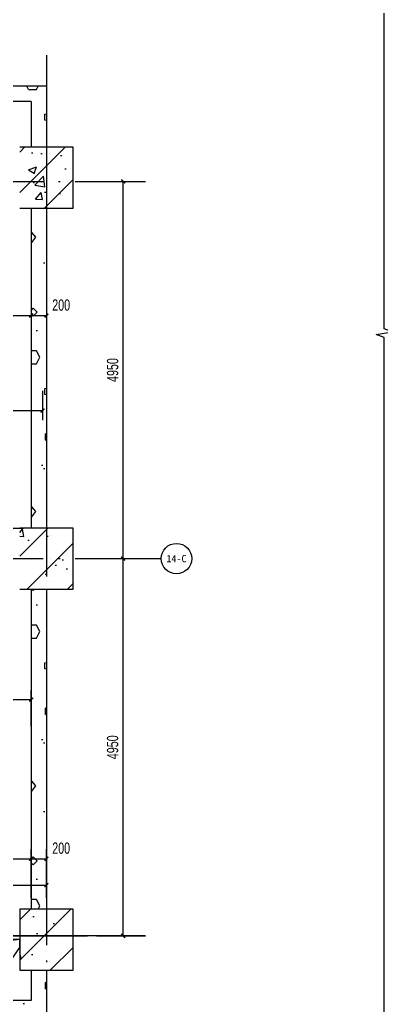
# Model space of a CAD drawing. Extents: x -26219 to 315419, y -160410 to -120810.
# Drawn here: x 101364 to 106110, y -153785 to -140852 of the extents above; entities that cross this region are included whole.
import ezdxf
from ezdxf.enums import TextEntityAlignment as Align
from ezdxf.xclip import XClip

# ---------------------------------------------------------------- set-up
doc = ezdxf.new("R2010")
doc.units = 0
doc.header["$LTSCALE"] = 1000
doc.header["$MEASUREMENT"] = 0
doc.header["$XCLIPFRAME"] = 0
doc.linetypes.add('104-14# 核心筒$2$DOTE', pattern=[2.42, 2, -0.2, 0.02, -0.2])
for name, color, linetype in [('01-标注_尺寸', 124, 'Continuous'), ('01-标注_符号', 200, 'Continuous'), ('01-标注_轴线坐标', 132, 'Continuous'), ('02-TEXT_轴号', 7, 'Continuous'), ('104-14# 核心筒$0$A-E_电梯', 171, 'Continuous'), ('104-14# 核心筒$0$A_STR-砌块墙', 121, 'Continuous'), ('104-14# 核心筒$0$DUCT-新风管立管', 3, 'Continuous'), ('104-14# 核心筒$2$05-填充_天正', 26, 'Continuous'), ('104-14# 核心筒$2$A_AXIS-轴线', 36, '104-14# 核心筒$2$DOTE'), ('104-14# 核心筒$2$A_STR-砼柱', 51, 'Continuous'), ('A_AXIS-轴线', 36, 'Continuous')]:
    doc.layers.add(name, color=color, linetype=linetype)
doc.styles.add('_TCH_AXIS', font='STXIHEI_0.TTF', dxfattribs={"width": 0.75, "height": 750})
doc.styles.add('_TCH_DIM_T3', font='ros.shx', dxfattribs={"width": 0.705882, "bigfont": 'jd.shx'})
doc.dimstyles.new('_TCH_ARCH&&50', dxfattribs={"dimtxt": 148.75, "dimasz": 50, "dimexe": 125, "dimexo": 150, "dimgap": 63.125, "dimtad": 1, "dimdec": 0, "dimzin": 0, "dimdsep": 46, "dimtxsty": '_TCH_DIM_T3', "dimblk": 'ARCHTICK', "dimcen": 0.09, "dimclrt": 7, "dimazin": 2, "dimtfac": 1, "dimtdec": 0, "dimtix": 1, "dimtmove": 2, "dimatfit": 3, "dimfxl": 0, "dimtolj": 1, "dimtzin": 0, "dimarcsym": 0})
pattern_1 = [(0, (531, -549), (900, 1800), [0, -1800]), (0, (-522, -792), (900, 1800), [0, -1800]), (0, (63, -810), (900, 1800), [0, -1800]), (0, (702, -279), (900, 1800), [0, -1800]), (0, (-45, -900), (900, 1800), [0, -1800]), (0, (882, 855), (900, 1800), [0, -1800]), (0, (333, 711), (900, 1800), [0, -1800]), (0, (621, 486), (900, 1800), [0, -1800]), (0, (-846, 450), (900, 1800), [0, -1800]), (0, (36, 369), (900, 1800), [0, -1800]), (0, (-306, -90), (900, 1800), [0, -1800]), (0, (-288, -765), (900, 1800), [0, -1800]), (0, (387, -837), (900, 1800), [0, -1800]), (0, (882, -45), (900, 1800), [0, -1800]), (0, (-801, -324), (900, 1800), [0, -1800]), (0, (-648, -18), (900, 1800), [0, -1800]), (0, (54, -144), (900, 1800), [0, -1800]), (0, (-198, -405), (900, 1800), [0, -1800]), (0, (-342, 189), (900, 1800), [0, -1800]), (0, (-117, 864), (900, 1800), [0, -1800]), (0, (-729, -702), (900, 1800), [0, -1800]), (0, (261, 495), (900, 1800), [0, -1800]), (0, (-576, 522), (900, 1800), [0, -1800]), (0, (-720, 756), (900, 1800), [0, -1800]), (130.601294, (771.43, 291.43), (-4499.99995, 5400.000024), [79.025, -33111.333]), (18.43495, (642.86, 325.71), (4500, 1800), [81.316, -11302.884]), (90, (642.9, 248.6), (900, 1800), [77.143, -3522.857]), (161.56505, (720, 222.86), (-4500.00002, 1799.99987), [81.316, -11302.884]), (53.1301, (720, 222.86), (900, 1800), [85.714, -8914.285]), (135, (788.6, -694.3), (-900.0001, 1799.9999), [72.731, -5018.438]), (45, (685.7, -694.3), (900, 1800), [72.731, -5018.438]), (135, (737.14, -745.7), (-900.0001, 1799.9999), [72.731, -5018.438]), (45, (737.14, -745.7), (900, 1800), [72.731, -5018.438]), (116.56505, (-77.1, 514.3), (-0.0002, 3600), [95.831, -1916.63]), (180, (-120, 600), (-900, 1800), [102.857, -1697.143]), (63.43495, (-265.7, 514.3), (8e-06, 3600), [95.831, -1916.63]), (116.56505, (-222.9, 428.6), (-0.0002, 3600), [95.831, -1916.63]), (0, (-222.9, 428.6), (900, 1800), [102.857, -1697.143]), (63.43495, (-120, 428.6), (8e-06, 3600), [95.831, -1916.63]), (107.102728, (600, -94.286), (-2699.999897, 9000.000015), [116.584, -48848.707]), (143.972626, (565.71, 17.14), (-17099.99978, 12599.999986), [116.584, -24366.06]), (180, (471.4, 85.7), (-900, 1800), [111.429, -1688.571]), (36.027373, (265.71, 17.14), (17099.99987, 12599.999864), [116.584, -24366.06]), (71.56505, (231.43, -85.7), (2700, 9000), [108.421, -11275.778]), (107.102728, (265.714, -197.14), (-2699.999897, 9000.000015), [116.584, -48848.707]), (143.972626, (360, -265.71), (-17099.99978, 12599.999986), [116.584, -24366.06]), (0, (360, -265.7), (900, 1800), [111.429, -1688.571]), (36.027373, (471.43, -265.71), (17099.99987, 12599.999864), [116.584, -24366.06]), (71.56505, (565.71, -197.14), (2700, 9000), [108.421, -11275.778]), (150.25512, (617.14, 745.71), (-2700, 1799.99998), [69.105, -14442.959]), (90, (557.1, 711.4), (900, 1800), [68.571, -3531.428]), (29.74488, (557.14, 711.43), (2700, 1800), [69.105, -14442.959]), (116.56505, (197.1, -531.4), (-0.0002, 3600), [95.831, -1916.63]), (168.69007, (154.29, -445.71), (-8100, 1799.99995), [87.412, -18269.056]), (41.185925, (0, -488.57), (22499.999864, 19799.999827), [91.116, -38177.406]), (90, (0, -574.3), (900, 1800), [85.714, -3514.285]), (138.814074, (68.57, -634.286), (-22499.9996, 19800.000126), [91.116, -38177.406]), (16.699244, (68.57, -634.286), (29699.999777, 8999.999906), [89.488, -37495.613]), (60.945396, (154.29, -608.57), (899.999998, 1799.999984), [88.248, -36976.018]), (109.983106, (-557.14, 222.86), (-4500.000017, 12599.999967), [100.326, -42036.592]), (155.556045, (-591.43, 317.14), (-11700.000045, 5399.999888), [103.569, -43395.394]), (24.443955, (-780, 317.14), (11700.000006, 5399.999974), [103.569, -43395.394]), (70.016893, (-814.286, 222.86), (4500.000014, 12599.99997), [100.326, -42036.592]), (109.983106, (-780, 128.57), (-4500.000017, 12599.999967), [100.326, -42036.592]), (160.01689, (-685.71, 94.29), (-4500, 1799.99992), [100.326, -20968.132]), (19.98311, (-685.71, 94.29), (4499.99998, 1800), [100.326, -20968.132]), (70.016893, (-591.43, 128.57), (4500.000014, 12599.99997), [100.326, -42036.592]), (122.00538, (111.43, 60), (-900.00012, 1799.99991), [80.863, -16900.302]), (18.43495, (-8.57, 102.86), (4500, 1800), [81.316, -11302.884]), (90, (-8.6, 25.7), (900, 1800), [77.143, -3522.857]), (161.56505, (68.57, 0), (-4500.00002, 1799.99987), [81.316, -11302.884]), (54.46232, (68.57, 0), (6299.99999, 8999.999987), [73.734, -30894.635]), (116.56505, (-411.4, -377.1), (-0.0002, 3600), [95.831, -1916.63]), (180, (-454.3, -291.4), (-900, 1800), [94.286, -1705.714]), (59.03624, (-600, -377.14), (900, 1799.99999), [99.959, -20891.466]), (120.963756, (-548.57, -462.86), (-900.00012, 1799.99992), [99.959, -20891.466]), (0, (-548.6, -462.9), (900, 1800), [94.286, -1705.714]), (63.43495, (-454.3, -462.9), (8e-06, 3600), [95.831, -1916.63])]
pattern_2 = [(45, (0, 0), (-265.16504, 265.16504), []), (50, (0, 0), (1075.8903, -94.1282), [112.5, -1237.5]), (355, (0, 0), (-208.127, 1128.288), [90, -990]), (100.4514, (89.7, -7.8), (867.764, 1034.1593), [95.6103, -1051.713]), (46.1842, (0, 300), (1600.8616, -248.2785), [168.75, -1856.25]), (96.6356, (133.4, 279.3), (1401.994, 1461.177), [143.415, -1577.57]), (351.1842, (0, 300), (1401.993, 1461.178), [135, -1485]), (21, (150, 225), (895.3606, -603.9283), [112.5, -1237.5]), (326, (150, 225), (364.973, 1087.725), [90, -990]), (71.4514, (224.6, 174.7), (1260.334, 483.7957), [95.6103, -1051.713]), (37.5, (0, 0), (18.2398, 499.3408), [0, -978, 0, -1005, 0, -993.75]), (7.5, (0, 0), (394.6043, 591.6176), [0, -573, 0, -955.5, 0, -378.75]), (327.5, (-334.5, 0), (800.73365, -33.8323), [0, -375, 0, -1170, 0, -1552.5]), (317.5, (-484.5, 0), (874.7793, 150.1575), [0, -487.5, 0, -777, 0, -1102.5])]

# ---------------------------------------------------------------- blocks, each defined once
blk = doc.blocks.new('104-14# 核心筒')
at = {"layer": '104-14# 核心筒$2$05-填充_天正'}
h = blk.add_hatch(dxfattribs=at)
h.set_pattern_fill('加气混凝土', color=256, scale=150, style=0)
h.set_pattern_definition(pattern_1)
h.paths.add_polyline_path([(115700, 200900), (115900, 201100), (113650, 201100), (113850, 200900)])
h = blk.add_hatch(dxfattribs=at)
h.set_pattern_fill('加气混凝土', color=256, scale=150, style=0)
h.set_pattern_definition(pattern_1)
h.paths.add_polyline_path([(115700, 200300), (115900, 200300), (115900, 201100), (115700, 200900)])
h = blk.add_hatch(dxfattribs=at)
h.set_pattern_fill('钢筋混凝土', color=256, scale=150, style=0)
h.set_pattern_definition(pattern_2)
h.paths.add_polyline_path([(115550, 199500), (116250, 199500), (116250, 200300), (115550, 200300)])
h = blk.add_hatch(dxfattribs=at)
h.set_pattern_fill('加气混凝土', color=256, scale=150, style=0)
h.set_pattern_definition(pattern_1)
h.paths.add_polyline_path([(115700, 195300), (115900, 195300), (115900, 199500), (115700, 199500)])
h = blk.add_hatch(dxfattribs=at)
h.set_pattern_fill('钢筋混凝土', color=256, scale=150, style=0)
h.set_pattern_definition(pattern_2)
h.paths.add_polyline_path([(115550, 194500), (116250, 194500), (116250, 195300), (115550, 195300)])
h = blk.add_hatch(dxfattribs=at)
h.set_pattern_fill('加气混凝土', color=256, scale=150, style=0)
h.set_pattern_definition(pattern_1)
h.paths.add_polyline_path([(115700, 190300), (115900, 190300), (115900, 194500), (115700, 194500)])
h = blk.add_hatch(dxfattribs=at)
h.set_pattern_fill('加气混凝土', color=256, scale=150, style=0)
h.set_pattern_definition(pattern_1)
h.paths.add_polyline_path([(113930, 190300), (113930, 190100), (115550, 190100), (115550, 190300)])
h = blk.add_hatch(dxfattribs=at)
h.set_pattern_fill('钢筋混凝土', color=256, scale=150, style=0)
h.set_pattern_definition(pattern_2)
h.paths.add_polyline_path([(115550, 189500), (116250, 189500), (116250, 190300), (115550, 190300)])
h = blk.add_hatch(dxfattribs=at)
h.set_pattern_fill('加气混凝土', color=256, scale=150, style=0)
h.set_pattern_definition(pattern_1)
h.paths.add_polyline_path([(115900, 189500), (115700, 189500), (115700, 189100), (115900, 188900)])
h = blk.add_hatch(dxfattribs=at)
h.set_pattern_fill('加气混凝土', color=256, scale=150, style=0)
h.set_pattern_definition(pattern_1)
h.paths.add_polyline_path([(115900, 188900), (115700, 189100), (113000, 189100), (112800, 188900)])
at = {"layer": '104-14# 核心筒$0$A-E_电梯'}
blk.add_line((107700, 195300), (115600, 195300), dxfattribs=at)
at = {"layer": '104-14# 核心筒$0$A_STR-砌块墙'}
for p, q in [((115900, 201100), (113650, 201100)), ((115900, 201100), (115900, 200300)), ((115700, 200900), (113850, 200900)), ((115700, 200900), (115700, 200300)), ((115700, 199500), (115700, 195300)), ((115900, 199500), (115900, 195300)), ((115950, 195200), (115950, 195200)), ((115950, 194900), (115950, 194900)), ((115950, 194600), (115950, 194600)), ((115700, 194500), (115700, 190300)), ((115900, 194500), (115900, 190300)), ((115600, 190200), (115600, 190200)), ((115700, 190200), (115700, 190200)), ((115800, 190200), (115800, 190200)), ((115700, 189500), (115700, 189100)), ((115900, 189500), (115900, 188900)), ((115700, 189100), (113000, 189100))]:
    blk.add_line(p, q, dxfattribs=at)
at = {"layer": '104-14# 核心筒$0$DUCT-新风管立管'}
blk.add_lwpolyline([(115550, 189900), (113000, 189900), (113000, 189100), (115068, 189100), (115550, 189795.9), (115550, 189900), (113298.3, 189645), (113000, 189100)], dxfattribs=at)
at = {"layer": '104-14# 核心筒$2$A_AXIS-轴线'}
for p, q in [((115900, 228733.6), (115900, 169654.9)), ((104400, 199850), (120259.9, 199850)), ((-9370.1, 194900), (120259.9, 194900)), ((109600, 189950), (120259.9, 189950)), ((115900, 54018.4), (115900, -8545.1))]:
    blk.add_line(p, q, dxfattribs=at)
at = {"layer": '104-14# 核心筒$2$A_STR-砼柱'}
for p, q in [((116250, 200300), (115550, 200300)), ((116250, 199500), (116250, 200300)), ((115550, 199500), (116250, 199500)), ((116250, 195300), (115550, 195300)), ((116250, 194500), (116250, 195300)), ((115550, 194500), (116250, 194500)), ((116250, 190300), (115550, 190300)), ((115550, 190300), (115550, 189500)), ((116250, 189500), (116250, 190300)), ((115550, 189500), (116250, 189500))]:
    blk.add_line(p, q, dxfattribs=at)
blk = doc.blocks.new('_ArchTick')
at = {"color": 0, "linetype": 'ByBlock', "const_width": 0.4}
blk.add_lwpolyline([(-0.5, -0.5), (0.5, 0.5)], dxfattribs=at)
blk = doc.blocks.new('*D294')
at = {"layer": '01-标注_尺寸', "color": 0, "lineweight": -2, "transparency": 16777216}
for p, q in [((101514, -152374), (101514, -151737)), ((101714, -152374), (101714, -151737)), ((101514, -151862), (101714, -151862))]:
    blk.add_line(p, q, dxfattribs=at)
at = {"layer": 'Defpoints', "color": 0, "transparency": 16777216}
for p in [(101714, -151862), (101514, -152524), (101714, -152524)]:
    blk.add_point(p, dxfattribs=at)
at = {"layer": '01-标注_尺寸', "color": 0, "lineweight": -2, "transparency": 16777216, "xscale": 50, "yscale": 50, "zscale": 50, "rotation": 180}
blk.add_blockref('_ArchTick', (101514, -151862), dxfattribs=at)
at = {"layer": '01-标注_尺寸', "color": 0, "lineweight": -2, "transparency": 16777216, "xscale": 50, "yscale": 50, "zscale": 50}
blk.add_blockref('_ArchTick', (101714, -151862), dxfattribs=at)
at = {"layer": '01-标注_尺寸', "color": 7, "transparency": 16777216, "insert": (101908, -151724), "char_height": 148.8, "attachment_point": 5, "style": '_TCH_DIM_T3'}
blk.add_mtext('\\A1;200', dxfattribs=at)
blk = doc.blocks.new('*D295')
at = {"layer": '01-标注_尺寸', "color": 0, "lineweight": -2, "transparency": 16777216}
for p, q in [((99414, -152374), (99414, -151737)), ((101514, -152374), (101514, -151737)), ((99414, -151862), (101514, -151862))]:
    blk.add_line(p, q, dxfattribs=at)
at = {"layer": 'Defpoints', "color": 0, "transparency": 16777216}
for p in [(101514, -151862), (99414, -152524), (101514, -152524)]:
    blk.add_point(p, dxfattribs=at)
at = {"layer": '01-标注_尺寸', "color": 0, "lineweight": -2, "transparency": 16777216, "xscale": 50, "yscale": 50, "zscale": 50, "rotation": 180}
blk.add_blockref('_ArchTick', (99414, -151862), dxfattribs=at)
at = {"layer": '01-标注_尺寸', "color": 0, "lineweight": -2, "transparency": 16777216, "xscale": 50, "yscale": 50, "zscale": 50}
blk.add_blockref('_ArchTick', (101514, -151862), dxfattribs=at)
at = {"layer": '01-标注_尺寸', "color": 7, "transparency": 16777216, "insert": (100464, -151724), "char_height": 148.8, "attachment_point": 5, "style": '_TCH_DIM_T3'}
blk.add_mtext('\\A1;2100', dxfattribs=at)
blk = doc.blocks.new('*D299')
at = {"layer": '01-标注_尺寸', "color": 0, "lineweight": -2, "transparency": 16777216}
for p, q in [((99414, -150124), (99414, -149649)), ((101514, -150124), (101514, -149649)), ((99414, -149774), (101514, -149774))]:
    blk.add_line(p, q, dxfattribs=at)
at = {"layer": 'Defpoints', "color": 0, "transparency": 16777216}
for p in [(101514, -149774), (99414, -150274), (101514, -150274)]:
    blk.add_point(p, dxfattribs=at)
at = {"layer": '01-标注_尺寸', "color": 0, "lineweight": -2, "transparency": 16777216, "xscale": 50, "yscale": 50, "zscale": 50, "rotation": 180}
blk.add_blockref('_ArchTick', (99414, -149774), dxfattribs=at)
at = {"layer": '01-标注_尺寸', "color": 0, "lineweight": -2, "transparency": 16777216, "xscale": 50, "yscale": 50, "zscale": 50}
blk.add_blockref('_ArchTick', (101514, -149774), dxfattribs=at)
at = {"layer": '01-标注_尺寸', "color": 7, "transparency": 16777216, "insert": (100464, -149637), "char_height": 148.8, "attachment_point": 5, "style": '_TCH_DIM_T3'}
blk.add_mtext('\\A1;2100', dxfattribs=at)
blk = doc.blocks.new('*D501')
at = {"layer": '01-标注_尺寸', "color": 0, "lineweight": -2, "transparency": 16777216}
for p, q in [((99414, -145724), (99414, -146107)), ((101664, -145724), (101664, -146107)), ((99414, -145982), (101664, -145982))]:
    blk.add_line(p, q, dxfattribs=at)
at = {"layer": 'Defpoints', "color": 0, "transparency": 16777216}
for p in [(99414, -145574), (101664, -145574), (101664, -145982)]:
    blk.add_point(p, dxfattribs=at)
at = {"layer": '01-标注_尺寸', "color": 0, "lineweight": -2, "transparency": 16777216, "xscale": 50, "yscale": 50, "zscale": 50, "rotation": 180}
blk.add_blockref('_ArchTick', (99414, -145982), dxfattribs=at)
at = {"layer": '01-标注_尺寸', "color": 0, "lineweight": -2, "transparency": 16777216, "xscale": 50, "yscale": 50, "zscale": 50}
blk.add_blockref('_ArchTick', (101664, -145982), dxfattribs=at)
at = {"layer": '01-标注_尺寸', "color": 7, "transparency": 16777216, "insert": (100539, -145845), "char_height": 148.8, "attachment_point": 5, "style": '_TCH_DIM_T3'}
blk.add_mtext('\\A1;2250', dxfattribs=at)
blk = doc.blocks.new('*D555')
at = {"layer": '01-标注_尺寸', "color": 0, "lineweight": -2, "transparency": 16777216}
for p, q in [((102372, -147924), (102847, -147924)), ((102722, -152874), (102722, -147924)), ((102372, -152874), (102847, -152874))]:
    blk.add_line(p, q, dxfattribs=at)
at = {"layer": 'Defpoints', "color": 0, "transparency": 16777216}
for p in [(102222, -147924), (102722, -147924), (102222, -152874)]:
    blk.add_point(p, dxfattribs=at)
at = {"layer": '01-标注_尺寸', "color": 0, "lineweight": -2, "transparency": 16777216, "xscale": 50, "yscale": 50, "zscale": 50}
for p, rotation in [((102722, -147924), 90), ((102722, -152874), 270)]:
    blk.add_blockref('_ArchTick', p, dxfattribs=dict(at, rotation=rotation))
at = {"layer": '01-标注_尺寸', "color": 7, "transparency": 16777216, "insert": (102584, -150399), "char_height": 148.8, "attachment_point": 5, "rotation": 90, "style": '_TCH_DIM_T3'}
blk.add_mtext('\\A1;4950', dxfattribs=at)
blk = doc.blocks.new('*D556')
at = {"layer": '01-标注_尺寸', "color": 0, "lineweight": -2, "transparency": 16777216}
for p, q in [((102372, -142974), (102847, -142974)), ((102722, -147924), (102722, -142974)), ((102372, -147924), (102847, -147924))]:
    blk.add_line(p, q, dxfattribs=at)
at = {"layer": 'Defpoints', "color": 0, "transparency": 16777216}
for p in [(102222, -142974), (102722, -142974), (102222, -147924)]:
    blk.add_point(p, dxfattribs=at)
at = {"layer": '01-标注_尺寸', "color": 0, "lineweight": -2, "transparency": 16777216, "xscale": 50, "yscale": 50, "zscale": 50}
for p, rotation in [((102722, -142974), 90), ((102722, -147924), 270)]:
    blk.add_blockref('_ArchTick', p, dxfattribs=dict(at, rotation=rotation))
at = {"layer": '01-标注_尺寸', "color": 7, "transparency": 16777216, "insert": (102584, -145449), "char_height": 148.8, "attachment_point": 5, "rotation": 90, "style": '_TCH_DIM_T3'}
blk.add_mtext('\\A1;4950', dxfattribs=at)
blk = doc.blocks.new('*D602')
at = {"layer": '01-标注_尺寸', "color": 0, "lineweight": -2, "transparency": 16777216}
for p, q in [((101514, -144449), (101514, -144859)), ((101714, -144449), (101714, -144859)), ((101514, -144734), (101714, -144734))]:
    blk.add_line(p, q, dxfattribs=at)
at = {"layer": 'Defpoints', "color": 0, "transparency": 16777216}
for p in [(101514, -144299), (101714, -144299), (101714, -144734)]:
    blk.add_point(p, dxfattribs=at)
at = {"layer": '01-标注_尺寸', "color": 0, "lineweight": -2, "transparency": 16777216, "xscale": 50, "yscale": 50, "zscale": 50, "rotation": 180}
blk.add_blockref('_ArchTick', (101514, -144734), dxfattribs=at)
at = {"layer": '01-标注_尺寸', "color": 0, "lineweight": -2, "transparency": 16777216, "xscale": 50, "yscale": 50, "zscale": 50}
blk.add_blockref('_ArchTick', (101714, -144734), dxfattribs=at)
at = {"layer": '01-标注_尺寸', "color": 7, "transparency": 16777216, "insert": (101908, -144597), "char_height": 148.8, "attachment_point": 5, "style": '_TCH_DIM_T3'}
blk.add_mtext('\\A1;200', dxfattribs=at)
blk = doc.blocks.new('*D603')
at = {"layer": '01-标注_尺寸', "color": 0, "lineweight": -2, "transparency": 16777216}
for p, q in [((99414, -144449), (99414, -144859)), ((101514, -144449), (101514, -144859)), ((99414, -144734), (101514, -144734))]:
    blk.add_line(p, q, dxfattribs=at)
at = {"layer": 'Defpoints', "color": 0, "transparency": 16777216}
for p in [(99414, -144299), (101514, -144299), (101514, -144734)]:
    blk.add_point(p, dxfattribs=at)
at = {"layer": '01-标注_尺寸', "color": 0, "lineweight": -2, "transparency": 16777216, "xscale": 50, "yscale": 50, "zscale": 50, "rotation": 180}
blk.add_blockref('_ArchTick', (99414, -144734), dxfattribs=at)
at = {"layer": '01-标注_尺寸', "color": 0, "lineweight": -2, "transparency": 16777216, "xscale": 50, "yscale": 50, "zscale": 50}
blk.add_blockref('_ArchTick', (101514, -144734), dxfattribs=at)
at = {"layer": '01-标注_尺寸', "color": 7, "transparency": 16777216, "insert": (100464, -144597), "char_height": 148.8, "attachment_point": 5, "style": '_TCH_DIM_T3'}
blk.add_mtext('\\A1;2100', dxfattribs=at)
blk = doc.blocks.new('*D1750')
at = {"layer": '01-标注_尺寸', "color": 0, "lineweight": -2, "transparency": 16777216}
for p, q in [((99364, -152374), (99364, -152084)), ((101714, -152374), (101714, -152084)), ((99364, -152209), (101714, -152209))]:
    blk.add_line(p, q, dxfattribs=at)
at = {"layer": 'Defpoints', "color": 0, "transparency": 16777216}
for p in [(101714, -152209), (99364, -152524), (101714, -152524)]:
    blk.add_point(p, dxfattribs=at)
at = {"layer": '01-标注_尺寸', "color": 0, "lineweight": -2, "transparency": 16777216, "xscale": 50, "yscale": 50, "zscale": 50, "rotation": 180}
blk.add_blockref('_ArchTick', (99364, -152209), dxfattribs=at)
at = {"layer": '01-标注_尺寸', "color": 0, "lineweight": -2, "transparency": 16777216, "xscale": 50, "yscale": 50, "zscale": 50}
blk.add_blockref('_ArchTick', (101714, -152209), dxfattribs=at)
at = {"layer": '01-标注_尺寸', "color": 7, "transparency": 16777216, "insert": (100539, -152071), "char_height": 148.8, "attachment_point": 5, "style": '_TCH_DIM_T3'}
blk.add_mtext('\\A1;2350', dxfattribs=at)

msp = doc.modelspace()

# ---------------------------------------------------------------- linework, layer by layer
at = {"layer": '01-标注_符号'}
msp.add_lwpolyline([(106146.3, -154148), (106146.3, -145021.5), (106041.3, -144983.3), (106251.3, -144946.3), (106146.3, -144909), (106146.3, -135782.6)], dxfattribs=at)
at = {"layer": '01-标注_轴线坐标'}
for p, q in [((102221.6, -147923.7), (103221.6, -147923.7)), ((101713.9, -153472), (101713.9, -154472))]:
    msp.add_line(p, q, dxfattribs=at)
msp.add_circle((103421.6, -147923.7), 200, dxfattribs=at)
at = {"layer": 'A_AXIS-轴线'}
msp.add_line((103014.1, -152873.7), (92678.5, -152873.7), dxfattribs=at)

# ---------------------------------------------------------------- block references
ref = msp.add_blockref('104-14# 核心筒', (-14186.1, -150168.8))
XClip(ref).set_block_clipping_path([(106607.1139184716, 10499.9999999845), (118350.0977260475, 23000.0000000241)])
ref = msp.add_blockref('104-14# 核心筒', (-14186.1, -342823.7))
XClip(ref).set_block_clipping_path([(106600, 188399.9997829867), (117200.2008833432, 201506.2882948874)])

# ---------------------------------------------------------------- texts
at = {"layer": '02-TEXT_轴号', "style": '_TCH_AXIS', "width": 0.927711}
msp.add_text('14-C', height=95.69, dxfattribs=at).set_placement((103290, -147971.5), (103553.2, -147971.5), align=Align.FIT)

# ---------------------------------------------------------------- dimensions: what is measured, and where the dimension line sits
at = {"layer": '01-标注_尺寸'}
for p1, p2, distance, picture, middle in [((102221.6, -147923.7), (102221.6, -142973.7), -500, '*D556', (102584.1, -145448.7)), ((99413.9, -144298.7), (101513.9, -144298.7), -435.5, '*D603', (100463.9, -144596.6)), ((99413.9, -145573.7), (101663.9, -145573.7), -408.4, '*D501', (100538.9, -145844.6)), ((102221.6, -152873.7), (102221.6, -147923.7), -500, '*D555', (102584.1, -150398.7)), ((99413.9, -150273.7), (101513.9, -150273.7), 499.6, '*D299', (100463.9, -149636.6)), ((99413.9, -152523.7), (101513.9, -152523.7), 661.8, '*D295', (100463.9, -151724.4)), ((99363.9, -152523.7), (101713.9, -152523.7), 315, '*D1750', (100538.9, -152071.1))]:
    dim = msp.add_aligned_dim(p1=p1, p2=p2, distance=distance, dimstyle='_TCH_ARCH&&50', dxfattribs=at)
    dim.commit()
    dim.dimension.update_dxf_attribs({"geometry": picture, "text_midpoint": middle})
for base, p1, p2, picture, middle in [((101713.9, -144734.1), (101513.9, -144298.7), (101713.9, -144298.7), '*D602', (101907.9, -144596.6)), ((101713.9, -151861.9), (101513.9, -152523.7), (101713.9, -152523.7), '*D294', (101907.9, -151724.4))]:
    dim = msp.add_linear_dim(base=base, p1=p1, p2=p2, angle=0, dimstyle='_TCH_ARCH&&50', dxfattribs=at)
    dim.commit()
    dim.dimension.update_dxf_attribs({"geometry": picture, "text_midpoint": middle, "dimtype": 161})

doc.saveas('drawing.dxf')
